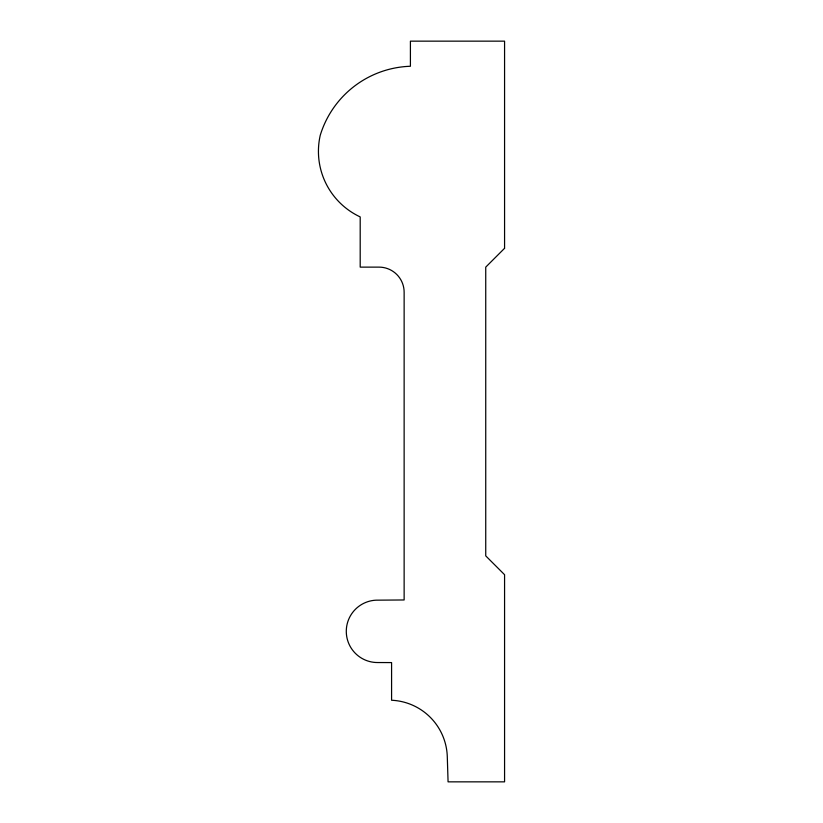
<?xml version="1.0" encoding="UTF-8"?>
<svg xmlns="http://www.w3.org/2000/svg" width="823" height="823" viewBox="0 0 823 823"><rect width="100%" height="100%" fill="white"/><g stroke="black" fill="none" stroke-linecap="round" stroke-linejoin="round"><path stroke-width="1.23" d="M504.571 248.299L485.735 267.125L485.735 555.875L504.571 574.701L504.571 781.85L448.072 781.85L447.29 756.697A58.32 58.32 0 0 0 391.583 700.25L391.583 662.587L377.778 662.536A31.192 31.192 0 0 1 346.298 632.177A31.192 31.192 0 0 1 376.101 600.173L404.134 599.967L404.134 292.237A25.112 25.112 0 0 0 379.022 267.125L360.196 267.125L360.196 216.912A72.342 72.342 0 0 1 320.24 135.291A97.567 97.567 0 0 1 410.41 66.262L410.41 41.15L504.571 41.15L504.571 248.299"/></g></svg>
